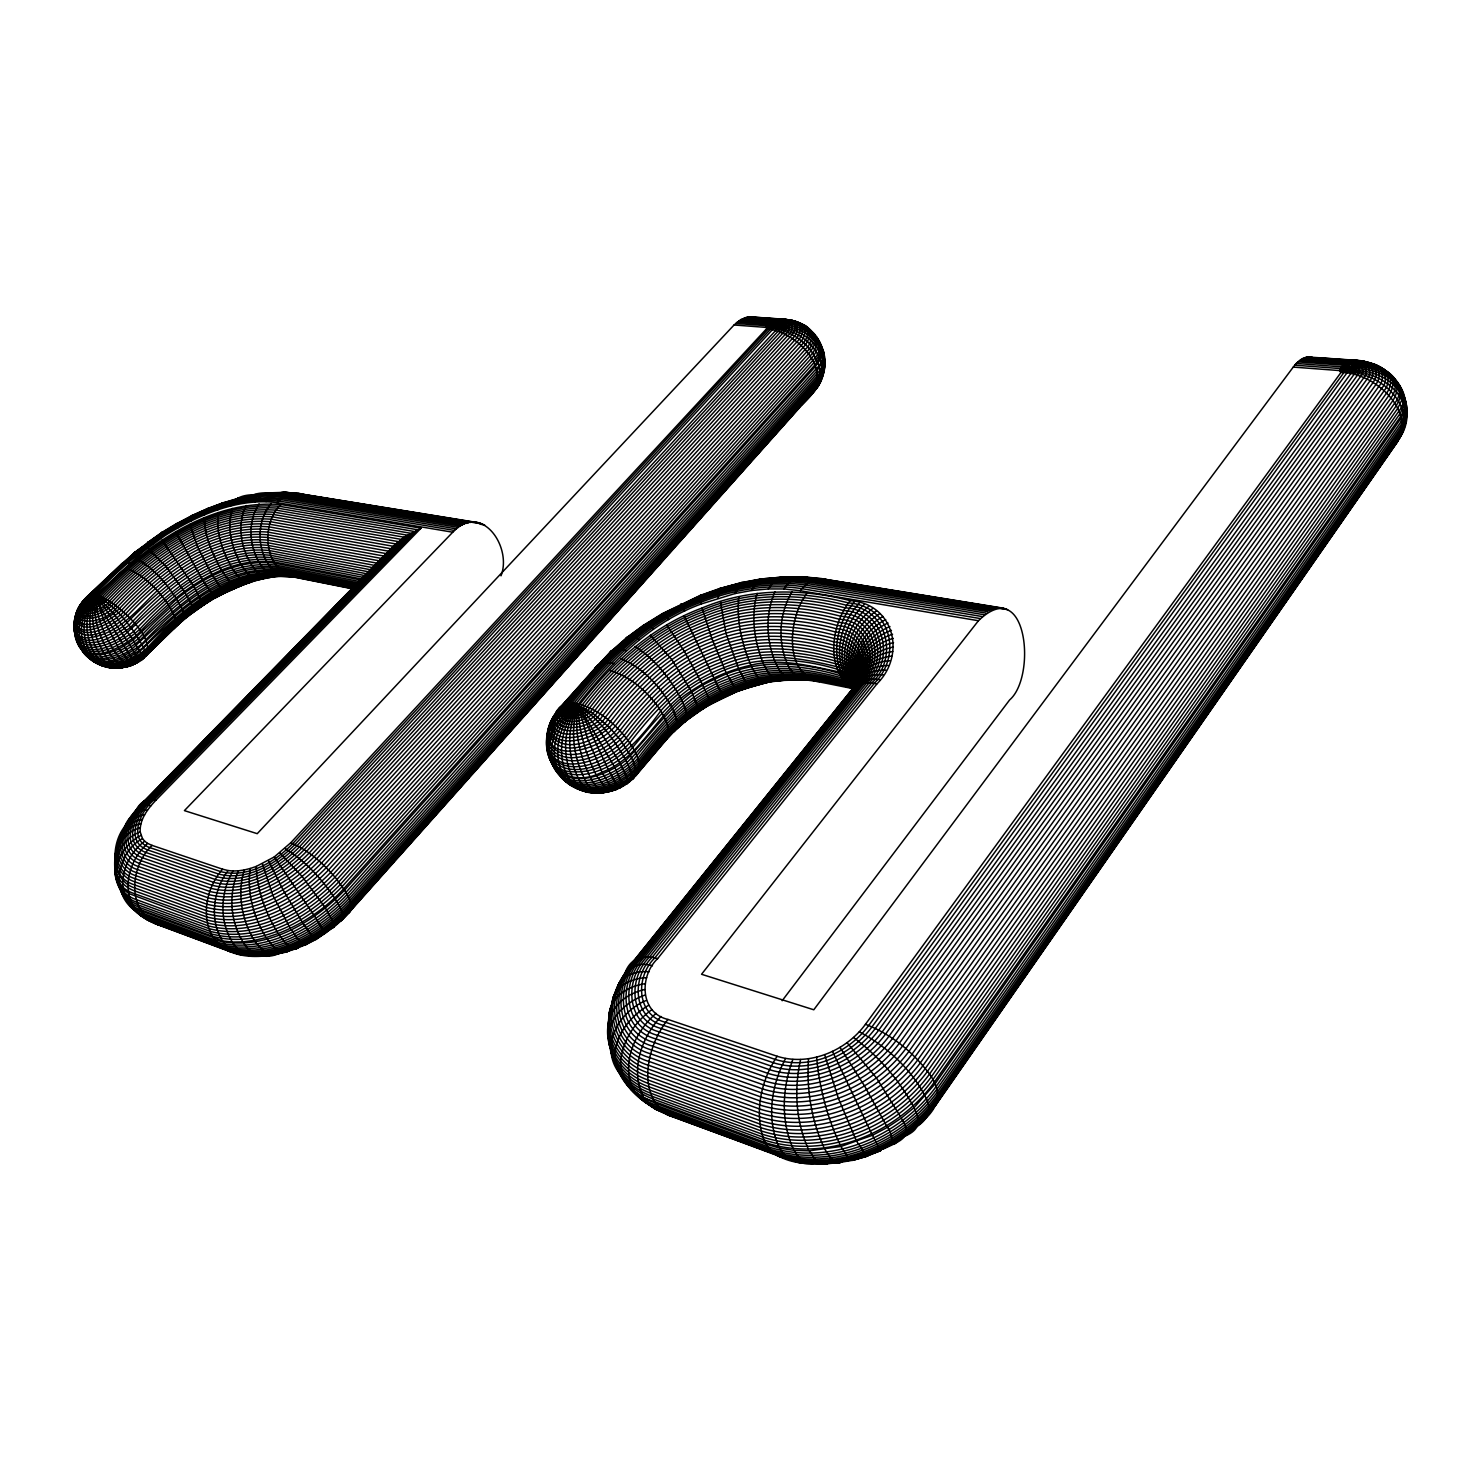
<?xml version="1.0" encoding="UTF-8"?>
<svg xmlns="http://www.w3.org/2000/svg" width="1481" height="1481" viewBox="0 0 1481 1481"><rect width="100%" height="100%" fill="white"/><g stroke="black" fill="none" stroke-linecap="round" stroke-linejoin="round"><path stroke-width="1.5" d="M821.992 348.701C813.754 328.171 784.893 319.359 766.473 328.875L290.72 842.8L274.281 856.944L256.287 866.422C256.916 890.229 265.784 913.407 278.15 933.53C302.994 923.792 325.635 908.482 343.666 888.804L814.643 365.252C838.579 337.705 789.058 306.771 765.992 327.394L734.058 324.987L257.231 833.673L184.403 810.625L452.76 532.216C481.621 501.541 512.37 547.1 501.004 575.831M361.308 578.923L273.818 561.891C218.281 556.227 171.87 597.972 136.53 635.405C121.997 646.419 100.967 659.767 82.621 650.677C66.127 632.998 77.049 603.767 97.653 594.936C145.045 545.545 209.302 499.301 281.057 504.54L421.03 528.18L155.894 800.221C147.804 808.774 139.529 819.437 140.195 831.878C116.555 841.004 107.373 871.494 121.96 892.173L121.257 888.6M140.177 827.972C113.445 834.21 104.614 875.863 134.697 884.916L206.414 910.63C249.974 921.793 294.386 895.783 323.895 865.367L798.925 343.833C804.572 338.76 808.515 327.542 799.981 323.21M115.462 873.531L116.296 861.923M116.073 851.705C114.13 864.774 122.22 877.974 134.919 881.843L206.562 907.427C249.178 918.331 292.609 892.876 321.47 863.127L796.797 342C802.147 337.187 805.96 326.523 797.833 322.395M548.673 732.317L548.692 730.059C537.936 764.603 568.926 789.447 602.064 772.119C641.551 757.457 656.305 712.398 691.183 690.998C709.269 678.779 729.596 669.893 750.904 665.173C780.172 657.768 809.903 666.006 838.598 671.819L850.057 676.151L857.055 683.481L850.742 677.669L839.264 673.355C798.481 661.063 753.255 659.101 714.657 679.353C676.095 695.292 654.065 732.003 625.852 760.271C607.006 775.507 568.278 790.539 552.394 764.511C558.3 776.1 568.352 786.892 581.626 789.336M702.272 596.177C698.18 592.844 700.772 602.304 701.142 604.007C650.103 622.501 611.486 662.377 578.479 703.956C549.451 704.086 539.417 739.704 551.617 763.067L550.691 759.235M162.244 533.697L162.077 532.308L165.391 535.344C198.528 515.036 237.238 497.746 276.966 502.614L452.76 532.216M179.645 621.557C189.809 618.928 179.442 604.581 176.628 599.139C203.915 577.331 238.608 558.8 274.577 563.15L359.809 579.793M547.822 751.978L548.451 739.667L553.875 726.301L563.891 714.508L577.405 705.4L561.965 710.102L556.134 714.36L550.858 721.562L547.081 735.502L546.933 746.887L549.488 758.272L553.32 766.566M137.455 661.155C133.882 664.432 127.125 649.27 123.83 646.012C109.909 655.028 81.177 662.84 76.882 639.811L82.621 650.677M123.034 644.772C115.111 629.481 98.783 609.691 96.691 594.714L141.75 552.617L165.391 535.344M820.659 344.795C832.081 366.973 818.345 390.725 801.221 405.294M147.341 543.897L147.359 543.194C170.907 526.403 196.695 512.741 224.112 503.41M819.086 341.204L815.994 336.946C824.343 345.776 826.12 360.364 816.068 368.899L345.906 892.414C313.583 926.18 264.321 954.819 216.356 942.027L144.36 915.295C109.39 903.077 113.278 854.37 142.472 838.579L140.195 831.878M823.399 352.367L823.158 360.901L816.772 371.102L347.109 894.58C314.935 928.235 265.839 956.745 218.059 943.971L146.064 917.202L139.084 913.814L130.106 905.372L142.787 913.24L214.801 939.917C262.84 952.672 312.158 923.996 344.555 890.211L815.216 366.659L820.178 359.735L822.566 350.108M824.565 366.548C823.751 376.766 819.567 388.096 810.588 393.816M817.734 386.597L821.066 380.58L821.733 375.822M824.824 364.159L824.047 354.681M823.899 354.274L822.621 351.812C826.417 362.03 825.75 375.137 817.697 383.431L351.145 905.669C326.857 931.975 293.645 951.413 257.638 955.004C247.568 957.781 238.46 951.45 233.239 943.416M421.03 528.18L404.072 537.196L388.837 551.228L268.727 529.513C208.821 524.367 156.468 565.575 117.702 606.71C96.802 632.739 51.409 620.021 95.599 595.954C84.343 597.954 74.531 608.506 76.068 620.354M82.547 603.211L86.953 597.25L95.765 595.658C74.235 598.009 69.551 628.407 78.549 644.679C95.654 657.694 119.295 642.18 133.79 631.35C169.315 593.807 215.911 552.043 271.652 557.615L366.085 575.831M74.605 619.632L74.291 631.054L76.864 640.236C93.581 652.899 116.592 637.737 130.754 627.204C166.631 589.345 213.727 547.452 269.949 552.95L369.565 571.999M75.087 617.484C74.494 644.161 114.852 621.65 123.626 611.949C160.614 572.555 210.469 532.345 267.931 537.51L381.802 558.504M75.753 615.374C80.881 635.293 110.464 617.707 119.683 608.376C157.819 567.852 209.302 527.014 268.32 532.16L387.004 553.764L388.837 551.228M75.975 637.7L75.346 632.702C76.364 658.027 111.297 644.957 123.682 635.664C164.317 598.676 209.876 548.766 270.727 555.338L367.695 573.962M204.267 517.98C204.6 536.585 212.579 554.264 221.576 570.222M651.955 1009.598C637.719 1019.835 626.444 1034.775 622.335 1051.973C614.93 1074.706 632.35 1095.718 654.139 1101.457L765.603 1142.684C826.75 1162.659 896.912 1133.243 933.993 1082.611L1400.674 416.476C1420.594 382.191 1366.556 355.792 1341.008 372.434L865.459 1024.297C845.929 1050.862 809.404 1066.505 777.155 1056.268L667.987 1019.446C639.773 1012.782 639.274 976.072 657.601 958.651L877.03 683.778C906.335 654.806 894.246 603.582 850.15 600.657C801.332 588.068 748.96 588.161 702.068 608.006C652.306 626.482 612.042 662.859 579.941 704.29L578.738 705.53L592.474 713.027L609.394 727.412L620.206 739.704L629.869 754.57M646.716 977.738C630.776 977.812 610.172 988.049 612.319 1006.654M661.655 615.67C661.674 610.376 667.468 618.262 668.579 619.632M1396.009 442.449C1428.739 407.256 1382.828 339.242 1339.676 370.583L1293.265 367.084L813.791 1009.783L701.55 974.276L978.441 620.724C1027.185 573.499 1036.867 676.521 1009.635 699.921L782.153 1000.73M119.183 845.151C117.647 831.674 130.069 821.326 142.398 819.4M610.153 1043.624L610.394 1048.048C602.101 1024.186 623.816 1002.082 645.031 995.121M645.198 983.699C627.981 985.92 607.636 998.342 609.302 1018.021M893.524 642.624C875.752 646.808 857.721 660.952 857.314 680.557C861.053 665.932 847.984 653.214 834.155 651.733C796.112 641.477 754.773 637.422 717.693 653.528C677.391 667.912 647.641 700.106 622.113 733.076C606.081 752.478 560.04 772.675 546.878 741.685M644.624 989.53C617.651 995.621 601.73 1018.095 609.561 1045.401M806.238 328.319C800.851 322.414 792.631 319.341 784.689 320.211C780.968 318.6 763.252 329.226 769.694 326.32C784.004 316.416 822.788 322.71 800.999 345.739L326.246 867.644C296.181 898.689 250.844 925.218 206.414 913.796L134.66 887.952C102.744 877.474 112.297 818.178 144.583 814.883M225.945 591.808L214.967 598.083L203.101 580.793M767.084 327.542C784.375 306.178 833.71 332.559 809.811 356.255L336.965 879.492C304.919 912.722 256.398 941.027 208.988 928.624L137.03 902.262C118.906 896.542 111.538 874.771 116.24 857.61M608.987 770.935C611.82 774.73 616.374 787.633 619.595 787.114M114.889 858.813L115.462 854.056M697.699 711.139L681.834 723.006L697.477 711.935L696.866 704.715L691.905 692.479M808.552 1058.711C806.405 1089.016 811.31 1120.302 824.177 1147.905M77.641 613.486L80.418 605.766M882.75 1149.275C901.337 1140.481 913.629 1137.186 901.244 1118.155L913.944 1107.732L934.77 1084.259L1401.1 418.16L1405.265 409.645L1405.747 401.481M204.489 514.87L205.915 509.76L209.987 508.705M129.717 664.599L131.198 664.303L130.032 665.228C176.757 653.047 117.684 602.249 97.653 594.936M189.994 612.375C199.028 612.375 186.643 596.695 184.94 592.567M609.728 1010.56C606.969 1028.203 607.395 1047.289 615.244 1063.636L614.245 1059.433M608.062 1029.184L610.357 1008.135M608.395 1031.813L609.394 1022.797M611.227 1005.784C604.785 1032.72 621.909 1061.099 648.234 1069.06L759.457 1108.954C814.976 1126.541 878.196 1099.791 912.018 1054.157L1384.069 390.78C1390.344 383.598 1389.234 371.49 1380.311 367.029M608.987 1034.423L609.487 1029.887M547.378 734.095C548.988 718.822 559.818 701.254 577.516 705.16M123.182 832.803C124.737 820.881 134.493 808.885 147.434 810.311M856.37 685.425L856.684 683L855.851 685.555M374.563 565.39L268.339 545.434C230.462 541.157 194.067 560.67 165.261 583.514C142.38 602.471 123.663 631.98 92.118 637.256C62.276 643.328 74.143 598.12 95.617 595.899C83.714 596.695 76.105 608.154 74.902 619.169L76.031 616.392M738.871 596.695C736.316 620.002 741.759 643.772 750.904 665.173M642.717 627.481C643.698 621.409 651.029 626.907 653.417 629.11M546.693 740.481L547.322 736.483M548.84 727.171C542.416 768.343 604.859 748.072 617.651 728.319C643.68 694.682 674.262 662.211 715.267 647.53C753.089 631.128 795.26 634.812 834.118 645.253C850.909 646.605 864.867 664.229 857.221 680.612C861.442 665.672 877.233 657.675 891.71 656.102M624.741 784.134C631.776 781.487 621.946 769.157 620.595 764.215M1399.378 438.543C1405.987 426.213 1409.449 411.422 1404.617 397.723M1406.857 410.885L1402.026 423.455L936.807 1089.331C900.041 1139.741 830.23 1168.935 769.491 1148.96L658.156 1107.584C644.809 1103.493 635.534 1093.756 626.63 1083.759C637.867 1099.457 654.732 1110.454 672.911 1116.6L655.305 1109.213L637.737 1096.088M1402.711 429.379L1400.767 436.414M256.287 866.422L250.178 868.495C246.735 892.358 253.603 917.22 266.08 937.566L278.15 933.53M550.858 723.894L551.784 719.951L556.134 713.786M227.852 590.197C222.465 595.381 216.152 579.423 212.653 575.776M707.881 704.216C713.842 703.938 703.845 689.554 702.975 685.499M140.917 823.788C113.611 827.823 106.91 870.513 135.308 878.751L206.877 904.206C248.493 914.814 290.85 889.988 319.026 860.961L794.594 340.26C800.795 335.317 803.035 323.173 793.39 320.766M114.907 861.202L116.37 853.352M119.146 840.282C114.333 854.296 120.942 871.457 135.863 875.66L207.377 900.985C247.882 911.296 289.11 887.1 316.545 858.85L792.316 338.612C798.129 334.021 800.314 322.636 791.28 320.359M701.142 604.007L735.057 593.548L739.075 583.755L747.775 581.903M851.982 693.312L852.39 691.201M652.473 965.816C628.481 958.263 618.558 980.811 612.634 999.656M854.778 688.128L857.98 678.279M818.03 363.178C821.289 371.194 822.418 381.765 816.05 388.577L350.978 909.686L332.262 927.458L333.429 927.495L334.188 925.625L332.799 921.163L325.487 908.149M218.577 512.611C215.393 531.327 222.224 550.469 231.24 566.668M857.666 678.002C860.85 661.007 877.363 650.196 893.358 647.012M74.143 623.982L74.79 621.261M76.586 613.319L77.086 611.227M74.18 626.185L74.846 623.353M340.352 921.071C347.295 915.647 338.223 905.243 335.521 899.43M193.807 586.42L203.378 605.026L215.282 597.806M820.53 380.191L818.919 384.912M824.806 364.678L822.658 370.935L817.938 377.544L349.831 900.559C318.471 933.493 270.449 961.336 223.816 948.747L151.877 921.923C139.233 916.498 128.181 906.279 122.886 893.506M822.696 373.564L823.492 371.25L821.066 380.58M617.151 988.771C620.002 974.665 636.811 970.833 649.159 971.74M818.715 384.357L819.252 382.191M800.592 1059.507C793.964 1089.09 795.667 1121.487 808.441 1149.219M633.09 777.377C646.808 768.75 634.553 750.052 628.018 740.407C615.8 724.339 599.49 710.288 579.941 704.29M684.648 722.08C689.813 715.619 684.185 706.622 681.649 700.143M134.715 813.458C137.437 804.831 146.323 796.112 155.894 800.221M913.462 1127.93L914.684 1127.763C939.732 1109.158 945.804 1092.552 925.199 1068.634C909.556 1049.122 888.915 1033.22 865.459 1024.297M553.653 718.081L556.541 711.695M140.565 659.785C145.453 655.472 135.067 645.198 133.105 639.996L176.628 599.139M207.673 508.52L191.79 515.61L191.234 520.812M609.339 1013.004L614.004 995.306M609.691 1013.633L610.69 1009.894M615.059 993.251C603.23 1021.612 618.595 1056.731 648.604 1065.283L759.753 1104.993C814.069 1122.154 875.863 1095.977 908.982 1051.362L1381.495 388.577C1391.418 378.025 1380.958 362.105 1367.611 363.826C1364.667 359.809 1325.884 376.914 1344.97 369.787C1365.075 359.494 1410.764 372.046 1392.918 400.518L922.885 1065.728C886.841 1114.545 819.197 1143.054 759.975 1124.06L648.511 1083.481C628.222 1076.465 611.357 1058.934 608.543 1037.181M905.631 1135.834C920.775 1129.188 920.33 1119.84 913.944 1107.732M99.227 653.454C88.823 636.7 86.065 613.782 95.95 596.177C92.026 615.189 98.524 635.071 108.428 651.251M303.105 923.441L312.602 936.714L315.286 939.287L316.323 938.38L309.529 941.953M141.88 659.656C150.025 653.75 140.325 642.958 137.326 636.626M217.688 509.945L220.576 504.28L226.13 502.651M757.143 593.363C750.793 616.281 754.162 641.366 763.233 663.081M631.184 965.742L633.276 961.447L853.093 688.313C859.48 682.463 868.958 682.352 877.03 683.778M929.383 1111.416L936.029 1104.752L1397.249 442.153L1405.191 425.528L1405.636 417.957L1403.359 430.49M625.075 640.477C626.852 633.868 635.312 636.997 639.311 639.514M250.178 868.495L244.217 869.976C237.127 893.302 241.588 919.738 254.269 940.361L266.08 937.566M143.62 801.462L142.065 804.368L401.073 539.343L272.671 516.869C207.747 511.723 150.34 555.023 107.909 599.657C101.856 604.896 91.692 612.245 83.825 607.006C81.418 600.175 89.619 592.067 96.691 594.714M116.499 848.835L122.201 834.821M122.701 831.304C115 845.984 118.887 867.718 136.604 872.587L208.025 897.764C247.383 907.76 287.407 884.268 314.065 856.833L790.002 337.094C807.349 318.322 774.137 313.583 765.992 327.394M116.333 851.094L119.109 843.022M116.869 846.632L121.627 833.081M557.152 712.528L559.244 708.325L611.005 651.233L617.225 648.937L626.463 650.677M347.572 913.629C357.865 903.706 342.555 888.452 336.965 879.492C324.302 864.367 309.159 850.39 290.72 842.8M901.244 1118.155L887.323 1127.393C893.265 1131.762 890.914 1152.422 897.875 1139.889M120.072 566.538L134.864 552.154L141.75 552.617M671.504 733.039C681.038 728.467 675.78 715.471 672.337 708.418M178.127 527.68L176.72 523.496L161.966 532.438M118.184 842.337C111.649 862.016 112.482 891.969 136.215 899.559L208.155 925.847C255.158 938.084 303.235 910.037 335.002 877.104L808.274 354.07C813.125 348.738 818.049 340.334 813.55 333.373M735.057 593.548L751.904 590.475L755.291 583.477L760.753 579.034L784.819 576.887M232.628 508.446C226.334 526.792 231.554 547.433 240.7 563.928M390.891 548.729L269.264 526.884C208.432 521.738 155.153 563.317 115.703 605.1C103.466 622.779 58.314 625.334 87.138 596.547L122.183 563.391L130.254 562.799M792.89 1059.415C782.246 1087.665 780.506 1120.913 793.261 1148.756M849.187 694.533L853.093 688.313M75.198 617.114L77.808 611.69M79.937 605.71C75.568 625.945 107.484 612.579 113.722 603.6C153.876 561.132 208.136 519.146 269.931 524.293L393.15 546.285M661.951 743.277C675.762 734.632 664.154 715.786 657.49 705.993C645.475 689.998 629.203 676.058 609.709 670.412M851.168 691.942C855.555 678.668 870.402 673.355 883.268 674.947M855.259 685.888L853.945 688.554C867.2 670.745 857.777 643.365 834.303 641.958C794.982 631.406 752.329 627.925 714.083 644.494C672.652 659.36 641.606 691.997 615.3 726.005C601.045 743.221 560.225 761.327 548.396 733.891C549.358 719.377 564.89 708.862 577.553 705.771C598.102 716.915 613.208 738.612 625.093 758.809M1394.047 445.781C1419.872 412.829 1374.701 372.194 1341.008 372.434M613.208 997.453L619.317 982.995M620.483 981.274C603.23 1010.061 615.189 1052.176 649.159 1061.488L760.197 1100.975C813.217 1117.692 873.512 1092.145 905.835 1048.604L1378.774 386.467C1385.716 378.932 1382.217 366.399 1372.369 363.548M612.282 1001.952L616.892 990.863M856.018 683.815L852.982 689.202C857.888 672.707 872.883 660.952 890.229 660.748M170.111 630.258C183.163 625.482 170.241 608.025 165.539 600.786C155.172 587.142 142.343 573.832 125.755 568.223M611.005 651.233L608.598 655.768L599.805 664.858M619.521 788.133L623.186 785.652L614.948 767.787M96.043 596.158C88.675 614.578 93.655 636.145 103.726 652.584M815.753 387.763L811.847 393.927L807.33 396.612M817.308 386.097L815.068 390.299M134.864 552.154L123.386 563.595M821.659 378.136L822.621 375.989M131.735 815.679C120.294 830.804 115.574 859.572 138.548 866.533L209.821 891.432C246.661 900.781 284.111 878.751 309.085 853.075L785.263 334.373C792.446 329.411 789.429 318.211 780.191 319.396L747.738 317.045L740.648 319.674L734.058 324.987M291.183 929.716C295.034 933.733 301.365 948.303 307.844 942.842L292.775 948.581L286.314 944.045L279.076 934.918M244.217 869.976L238.478 870.809C228.278 893.173 229.999 920.96 242.94 941.86L254.269 940.361M774.989 591.715C765.233 613.745 766.14 640.051 775.248 662.155M230.647 506.076C235.183 495.135 249.974 493.914 260.323 495.154M553.468 716.378C538.084 755.032 599.361 741.055 610.376 721.599C637.311 686.74 669.431 653.713 711.787 638.441C750.978 621.502 794.723 624.556 835.099 635.33C861.35 636.645 871.42 669.19 853.797 687.295M549.377 725.69L551.21 721.876M554.597 714.731C540.25 750.904 597.565 737.686 607.821 719.507C635.127 684.203 667.82 650.937 710.695 635.442C750.404 618.317 794.742 621.113 835.71 632.035C866.829 633.701 872.735 673.392 850.76 691.164M119.535 838.875L123.423 830.915M127.329 822.696C117.018 837.561 116.888 863.719 137.492 869.532L208.84 894.58C246.975 904.262 285.74 881.473 311.565 854.907L787.651 335.669C795.482 330.207 792.15 317.934 782.042 319.174M120.035 836.876L126.2 824.158M118.98 648.548L128.532 660.767L132.957 663.914L135.937 662.581L134.345 663.303C125.163 672.041 113.981 660.396 109.242 652.492M855.463 684.463C869.477 666.709 857.147 639.829 834.636 638.644C794.797 627.981 751.626 624.723 712.935 641.458C671.041 656.509 639.477 689.35 612.856 723.765C598.898 739.593 565.168 755.828 550.025 734.224C545.989 718.378 564.28 708.103 577.405 705.4M630.48 780.172C639.94 775.711 633.979 762.826 630.628 756.032M79.271 606.692L81.029 603.748M246.216 505.502C237.238 523.163 240.459 545.212 249.845 562.058M751.904 590.475L768.324 588.938L774.526 580.441L783.319 576.775M785.578 1058.489C771.471 1084.888 766.121 1118.636 778.895 1146.572M77.253 610.764L78.623 608.284M82.14 602.415C73.865 622.039 106.262 611.616 111.76 602.175C152.636 559.022 207.914 516.61 270.727 521.756L395.612 543.897L142.954 802.295M811.847 393.927C831.267 366.362 794.538 330.781 766.473 328.875M856.87 681.63C862.664 670.208 876.271 665.71 888.322 665.469M614.097 789.225L614.652 788.225M618.373 984.809L626.074 971.425M617.651 986.735L623.631 976.201M627.296 970.092C604.859 998.379 611.838 1047.363 649.881 1057.675L760.827 1096.94C812.44 1113.194 871.106 1088.294 902.595 1045.938L1375.942 384.486C1390.492 362.142 1352.431 354.274 1341.397 370.805M816.309 388.892L818.327 385.745M741.666 582.496L720.044 588.457L718.044 598.083M1395.731 444.022L1397.786 440.56M1402.914 431.86L938.01 1100.05C908.186 1141.388 856.314 1166.213 805.368 1162.455L798.555 1157.05L794.112 1150.367L779.746 1148.164L766.455 1144.295L655.028 1103.012L644.031 1097.939L634.516 1091.478M926.347 1116.896L936.899 1103.345M238.478 870.809L233.072 870.995C220.299 892.08 219.095 920.867 232.313 942.046L242.94 941.86M820.826 381.283L351.201 908.482L333.206 925.681M124.441 827.361C130.661 817.864 136.826 801.906 150.895 805.757M123.83 829.101L127.773 822.825M132.901 814.569L128.662 821.326L131.143 818.141M124.423 829.304L128.458 822.881M792.131 591.752C779.413 612.579 777.544 639.866 786.744 662.396M243.162 503.373C250.474 490.285 268.172 492.636 280.983 493.617M557.708 710.38C537.918 745.184 595.14 736.52 605.248 717.507C632.924 681.723 666.228 648.215 709.64 632.498C749.904 615.152 794.871 617.707 836.45 628.759C866.552 630.221 875.382 668.153 854.518 687.091L624.241 974.479M627.074 782.375C636.737 779.672 628.24 766.01 625.852 760.271M777.155 1056.268C762.123 1078.686 755.106 1107.714 762.104 1134.15C770.435 1167.787 815.55 1165.528 841.856 1161.956L821.27 1163.622L815.068 1159.271L809.292 1150.83L794.112 1150.367M259.082 503.873C247.882 520.646 248.827 543.823 258.509 561.077M739.167 669.856C742.407 674.392 746.535 689.405 753.755 685.111L738.241 690.405M934.77 1104.123L937.417 1100.327M945.341 1088.942L949.321 1083.259M958.577 1069.967L961.206 1066.172M969.148 1054.787L974.424 1047.197M982.366 1035.793L986.327 1030.11M995.584 1016.818L998.231 1013.023M1006.154 1001.637L1011.449 994.047M1019.372 982.662L1023.352 976.96M1029.961 967.463L1035.238 959.873M1043.179 948.488L1045.827 944.693M1053.75 933.308L1059.045 925.718M1080.186 895.339L1082.833 891.543M1094.737 874.475L1097.384 870.68M1103.993 861.183L1109.269 853.593M1131.743 821.326L1134.39 817.531M1142.332 806.145L1146.294 800.443M1155.55 787.152L1158.198 783.356M1166.121 771.971L1171.415 764.381M1179.339 752.996L1183.3 747.294M1189.909 737.816L1195.204 730.207M1203.146 718.822L1208.422 711.232M1216.364 699.847L1220.325 694.145M1226.934 684.666L1232.229 677.076M1240.152 665.691L1244.114 659.989M1250.723 650.492L1256.018 642.902M1263.941 631.517L1269.236 623.927M1274.53 616.337L1279.806 608.747M1287.748 597.361L1294.357 587.864M1300.966 578.368L1306.261 570.777M1311.537 563.187L1318.146 553.69M1324.755 544.212L1331.363 534.715M1335.344 529.032L1343.267 517.628M1352.523 504.355L1355.171 500.559M1363.094 489.156L1368.388 481.566M1376.312 470.18L1380.292 464.497M1386.901 455L1392.177 447.41M1399.675 438.024L925.218 1117.748M934.937 1105.992L1398.564 440.135M80.085 605.174L83.417 600.62M84.51 599.583C73.254 617.799 104.707 610.727 109.816 600.879C151.469 556.967 207.784 514.129 271.634 519.276L398.259 541.583L142.435 803.276M856.536 682.574C862.794 672.929 875.16 669.912 886.008 670.19M768.324 588.938L784.078 588.957C789.114 580.663 799.888 573.295 809.57 578.46M852.852 688.424C858.647 679.612 870.513 678.335 880.121 679.668M625.056 972.887C630.628 957.522 643.809 954.042 657.601 958.651M624.889 974.442L628.666 969.222M635.645 959.318C608.154 986.327 608.339 1042.18 650.788 1053.843L761.604 1092.922C811.755 1108.658 868.699 1084.481 899.282 1043.327L1372.998 382.616C1386.864 362.16 1350.246 353.163 1341.305 370.787M602.841 773.582L610.672 786.189L614.004 789.41L616.226 789.447L610.283 791.206L607.321 789.928L596.602 775.692M233.072 870.995L228.111 870.55C213.208 890.155 209.099 919.534 222.557 940.935L232.313 942.046M809.292 1150.83L840.986 1146.461L847.336 1156.568L852.593 1160.363L867.237 1156.217L868.236 1154.865L857.721 1158.012M806.941 593.363C788.781 616.596 782.338 673.781 819.456 681.538C786.652 674.836 752.478 681.649 722.561 695.848C684.981 712.38 659.249 745.517 634.405 776.729L631.628 779.709M849.872 692.793L851.908 690.109M129.902 818.271L138.029 807.848M667.987 1019.446C647.16 1044.808 635.46 1094.737 668.19 1115.212L785.837 1158.123L775.007 1154.088M855.611 1158.642L853.445 1160.326M937.566 1101.771C913.907 1134.89 875.919 1156.587 835.858 1162.437L830.489 1158.012L825.028 1149.515M255.028 501.855L262.044 495.265L270.208 492.692M1293.265 367.084C1297.578 361.16 1304.761 355.144 1312.592 357.421M555.56 713.12C559.54 704.216 569.815 701.79 578.479 703.956M554.746 714.675L613.078 649.844M561.466 706.178C536.363 738.649 592.03 735.816 602.637 715.619C630.702 679.316 664.636 645.568 708.621 629.61C749.479 612.042 795.093 614.337 837.32 625.537C868.551 627 877.77 666.376 856.129 686.036L637.126 958.485C610.431 984.643 610.635 1038.847 651.862 1050.048L762.548 1088.905C811.125 1104.123 866.274 1080.686 895.912 1040.847L1369.981 380.895C1383.143 361.716 1346.821 352.626 1339.676 370.583M813.106 392.761L817.382 387.374M562.817 705.326C539.917 734.761 590.438 732.206 600.027 713.823C628.499 677.002 663.081 642.995 707.659 626.778C749.108 608.969 795.427 611.024 838.302 622.353C870.717 623.853 880.362 664.691 857.906 685.129L638.774 957.818C612.912 983.106 613.153 1035.552 653.084 1046.289L763.641 1084.907C810.588 1099.605 863.867 1076.965 892.506 1038.44L1366.87 379.303C1375.479 369.806 1363.205 359.42 1353.227 360.661L1306.149 357.273M850.15 600.657C831.211 624.39 824.602 669.393 852.963 688.313C814.587 677.465 772.73 673.133 735.15 689.331C694.478 703.734 664.488 736.242 639.089 769.75C622.094 790.91 579.997 804.368 563.632 775.729M632.368 962.743L851.834 689.665M641.292 953.172L662.933 926.217M665.821 922.626L668.709 919.035M678.816 906.465L681.704 902.873M699.032 881.325L717.804 857.98M720.692 854.389L723.58 850.797M726.468 847.206L729.355 843.615M733.687 838.227L736.575 834.636M756.791 809.478L778.432 782.542M781.32 778.95L784.208 775.359M788.54 769.972L791.428 766.38M794.316 762.789L797.204 759.198M813.088 739.445L839.079 707.103M841.967 703.512L844.855 699.921M290.591 949.414L291.553 948.229M271.079 503.577C258.027 519.313 256.583 543.36 266.543 561.021M81.622 602.989L85.879 597.972M635.96 773.971L641.736 767.139M644.624 763.733L659.064 746.683M667.153 738.371L638.163 772.638L622.242 785.726L623.131 786.226M635.571 775.914L666.413 739.63M784.078 588.957L800.24 590.715C806.312 582.755 816.864 576.035 827.101 579.719L803.424 577.738M228.111 870.55L222.613 869.199C206.933 886.971 200.768 914.851 212.431 936.288C227.722 961.632 265.432 958.966 289.554 950.413L282.964 951.95M854.667 601.564C834.766 624.297 827.176 667.875 854.019 688.091L851.112 687.425C813.125 676.706 771.657 672.244 734.446 688.332C694.108 702.586 664.488 734.946 639.292 768.121C621.094 790.835 577.257 803.48 559.762 773.656M558.374 709.603L597.954 664.913L605.692 662.562L614.041 663.525M349.516 910.519L357.199 901.91M360.272 898.467L366.418 891.581M391.003 864.052L404.831 848.557M410.978 841.671L414.051 838.227M430.952 819.289L441.708 807.238M447.854 800.351L452.464 795.204M472.439 772.823L480.122 764.215M483.195 760.771L489.341 753.885M513.926 726.338L527.754 710.843M532.364 705.697L536.974 700.532M553.875 681.593L566.168 667.82M569.241 664.377L575.387 657.49M595.362 635.108L603.045 626.5M606.118 623.057L612.264 616.189M618.41 609.302L623.02 604.137M636.849 588.642L650.677 573.147M655.287 567.982L659.897 562.817M676.798 543.879L689.091 530.124M692.164 526.681L698.31 519.794M704.456 512.907L707.529 509.464M718.285 497.412L725.968 488.804M729.041 485.361L735.187 478.474M741.333 471.587L745.943 466.422M759.772 450.927L773.6 435.451M778.21 430.286L782.82 425.121M799.721 406.183L808.941 395.853M349.109 911.907L355.273 905.002M359.883 899.837L393.705 861.923M398.333 856.759L430.619 820.567M435.229 815.402L469.07 777.488M472.143 774.045L505.965 736.131M509.038 732.688L515.203 725.801M519.812 720.636L553.635 682.722M558.263 677.558L590.549 641.366M595.158 636.201L628.999 598.287M632.072 594.844L638.218 587.957M641.292 584.495L665.895 556.93M668.986 553.487L675.132 546.6M681.279 539.695L713.583 503.521M718.192 498.338L750.478 462.165M753.551 458.703L798.148 408.737M348.553 913.129L815.216 390.095M559.244 708.325L560.281 707.178M135.567 810.866L144.453 800.758M145.416 800.184C128.199 814.569 110.112 852.482 139.769 863.571L210.931 888.322C246.457 897.338 282.556 876.086 306.604 851.334L782.857 333.206C789.354 328.763 786.689 318.674 778.34 319.785L745.943 317.434M146.526 799.759C129.958 813.569 112.519 850.094 141.139 860.683L212.209 885.286C246.364 893.969 281.038 873.531 304.16 849.724L780.45 332.17C786.244 328.264 783.893 319.322 776.488 320.34L744.165 318.008M660.97 1016.466C641.847 1037.033 629.906 1069.782 643.143 1096.403M281.057 504.54C258.453 524.977 264.951 578.608 300.865 577.016M663.284 742.592L675.984 728.893M664.469 741.74L675.392 730.022M638.718 771.268C622.909 789.484 592.548 801.036 571.573 784.967L574.35 787.226M632.628 779.08L637.459 773.878M266.062 501.578C272.337 493.932 283.482 489.748 292.849 494.006M222.613 869.199L152.117 845.41C130.347 865.478 126.2 909.871 156.283 924.163L230.388 951.783M859.572 602.878C838.561 624.241 829.582 666.394 854.852 687.795M341.148 920.756L350.608 910.759M341.796 920.312L350.09 911.704M611.968 650.455L595.066 668.116L597.954 664.913M597.324 666.45L612.19 651.64M339.408 921.201L345.036 915.406M141.843 805.571L146.675 800.629M84.139 599.731L88.841 595.325M83.473 600.786L123.96 562.558M89.878 594.899C74.272 610.394 100.319 608.006 106.058 598.565C149.285 553.154 207.784 509.39 273.818 514.555L404.072 537.196L147.785 799.481C131.846 812.68 115.111 847.798 142.639 857.869L213.634 882.343C246.364 890.655 279.613 871.05 301.772 848.243L778.062 331.263C783.116 327.912 781.116 320.155 774.656 321.099L742.388 318.748M914.684 1127.763L915.739 1127.374C928.994 1118.951 932.345 1109.139 925.181 1096.366M927.291 1115.859L915.739 1127.374M145.675 656.268L174.962 627.389M144.823 656.675L183.57 619.539M132.753 663.877L128.847 666.283M864.238 604.489C842.374 624.408 831.952 664.95 855.481 687.406L847.632 685.037C810.255 674.577 769.472 669.893 732.836 685.759C693.071 699.81 664.08 731.91 639.181 764.529C623.297 782.061 597.121 794.668 573.536 786.8M86.49 597.361L123.016 562.91M85.546 599.305L88.841 596.177M98.709 586.828L118.443 568.093M98.449 587.938L106.688 580.126M276.966 502.614C284.185 494.969 295.959 490.914 305.975 495.228L301.606 494.821M152.117 845.41L147.656 843.43C130.013 858.943 121.035 887.785 134.864 908.519L222.557 940.935M183.959 617.836L142.787 657.064M171.204 630.091L174.332 627.241M183.829 618.762L147.896 653.436L137.529 661.748M148.137 652.436C135.956 666.302 110.316 675.558 100.042 654.695M173.055 629.388L183.181 620.206M141.065 658.638L147.526 654.324M142.75 658.564L147.026 655.102M656.064 1013.374C635.312 1031.424 620.298 1063.469 633.627 1089.942M238.793 586.698L252.344 581.33L236.553 586.754L229.499 581.422L222.335 571.462M590.401 777.229C593.937 784.115 602.619 797.296 611.338 789.891M283.408 952.376L298.514 947.433L282.019 952.153L274.596 947.951L267.006 938.954M634.22 777.358L626.074 784.264M628.981 782.061L633.498 778.284M674.762 730.133L686.314 719.673M672.67 732.503L685.888 720.636M673.725 731.836L685.333 721.432M120.887 564.724L135.53 551.821M120.424 565.575L136.308 551.617L162.558 532.457M342.666 918.923L324.857 933.548L323.506 932.012M333.429 927.495L342.315 919.701M868.625 606.358C846.706 624.519 835.043 661.174 854.241 685.166L844.466 681.852C807.515 671.596 767.214 666.783 731.003 682.5C691.646 696.403 663.081 728.3 638.404 760.531C621.094 779.45 590.845 794.149 566.02 781.783M620.243 644.661L623.464 641.865M630.258 636.478L602.175 663.044L565.964 704.049C547.692 727.078 587.346 725.153 594.788 710.621C624.112 672.67 660.063 638.126 705.882 621.372C748.627 603.1 796.352 604.6 840.653 616.244C875.567 617.781 886.101 661.729 861.905 683.778L642.606 957.004C618.503 980.422 618.817 1029.202 656.027 1038.94L766.251 1077.113C809.774 1090.719 859.091 1069.708 885.601 1034.034L1360.484 376.6C1367.518 369.102 1357.725 360.809 1349.783 361.882L1302.854 358.495M610.172 652.158L627.241 637.219M609.506 653.232L628.129 636.793M629.129 636.552L600.638 663.507L564.317 704.604C543.694 730.892 588.864 728.652 597.398 712.157C626.296 674.781 661.563 640.514 706.733 624.038C748.831 605.988 795.834 607.765 839.412 619.262C873.068 620.78 883.139 663.155 859.832 684.37L640.607 957.337C615.596 981.699 615.874 1032.35 654.472 1042.587L764.881 1080.982C810.144 1095.144 861.461 1073.299 889.063 1036.163L1363.705 377.877C1371.536 369.361 1360.484 359.994 1351.505 361.16L1304.502 357.773M607.099 792.205L613.467 790.021L610.357 790.78M903.391 1136.205L910.093 1130.688M904.28 1136.316L917.831 1125.005M905.039 1136.186L917.313 1126.004M147.656 843.43L144.731 841.264C124.626 855.444 112.315 891.395 134.864 908.519M141.102 659.878L144.453 657.453M872.698 608.506C850.501 625.149 837.45 659.971 854.685 684.407L843.004 679.983C806.201 669.801 766.066 664.95 730.003 680.631C690.775 694.478 662.359 726.319 637.756 758.383C619.039 780.524 572.518 799.796 554.098 768.01M182.811 619.021C213.023 593.048 251.826 574.813 292.275 575.554M183.663 619.077L214.338 597.509L250.992 581.348M181.385 621.409L193.345 611.764M182.089 621.15L193.159 612.264M153.191 543.694L149.674 541.842L137.196 551.543L91.026 594.603C78.419 605.84 99.727 606.507 104.244 597.602C148.285 551.395 207.932 507.15 275.059 512.333L407.219 535.159L149.155 799.333C133.901 811.94 117.851 845.614 144.286 855.148L215.189 879.473C246.475 887.452 278.243 868.681 299.421 846.873L775.674 330.485L778.228 326.227L777.803 323.987L774.73 322.266L740.648 319.674M136.826 552.08L142.083 547.989M134.29 552.635L162.077 532.308M133.845 553.228L149.674 541.842M385.412 556.338L268.061 534.826C209.839 529.68 159.208 570.185 121.664 610.135C111.075 619.724 84.695 637.163 75.013 619.669C77.752 609.135 85.935 600.657 95.599 596.01C79.77 607.562 71.347 630.776 81.381 648.659C101.467 658.064 124.126 642.81 139.084 629.888C173.129 593.159 219.095 554.431 272.671 559.799L364.696 577.646M628.092 782.301L622.631 786.078M626.556 784.06L630.369 781.079M682.889 722.858L709.973 704.049M683.833 722.543L697.162 712.565M334.04 924.736C315.786 939.195 294.441 950.136 271.486 954.616L263.137 950.635L255.195 941.749M334.188 925.625L304.42 944.378M334.188 926.328L317.971 937.343M334.077 926.884L316.027 939.472M626.5 637.793L643.994 624.889M625.889 638.533L644.624 624.667M625.408 639.422L645.346 624.63M628.61 637.867L663.303 614.06M876.474 610.913C853.926 626.056 838.487 661.433 856.759 685C841.264 660.267 856.999 627.592 879.899 613.56M192.456 611.523L197.547 607.988M191.438 612.893L215.208 597.435M192.03 612.93L203.767 604.507M192.511 612.856L203.823 604.84M138.27 659.823L139.936 659.545M138.714 660.396L142.102 659.323M123.83 646.012L133.105 639.996M162.262 532.308L147.471 542.638L148.489 541.75M95.636 596.102C81.918 604.711 72.717 621.65 76.272 637.922C92.674 650.307 115.24 635.442 129.125 625.112C165.28 587.013 212.727 545.027 269.283 550.506L371.879 570M906.316 1134.465L880.195 1150.034L872.439 1135.298L840.986 1146.461M893.302 1143.98L906.057 1135.261M752.2 686.481L768.565 681.889L736.872 691.183L710.306 703.679M693.756 713.139L694.663 713.361C715.638 698.329 739.685 687.776 764.899 682.278M694.663 713.361L723.172 697.107L714.657 679.353M695.459 713.435L709.88 704.53M627.166 783.134L619.002 787.855M622.927 786.244L626.926 783.69M315.286 939.287L325.005 933.16L314.62 916.202M315.712 939.472L325.005 933.16M643.495 625.297L662.322 613.634M643.124 625.852L662.766 613.763M644.735 625.426L650.344 621.927M654.084 619.576L659.711 616.077M648.715 1005.247C634.035 1013.93 621.576 1027.499 616.762 1044.124C609.135 1067.838 628.148 1090.164 646.142 1102.975M856.907 1141.684L866.718 1156.143L880.769 1150.644L851.649 1160.123M882.972 616.466C860.35 629.055 843.522 659.489 856.907 684.259L849.89 678.927L840.412 675.725C799.629 663.395 754.384 661.415 715.767 681.667C677.206 697.588 655.194 734.298 627.018 762.585C608.45 778.58 563.872 794.057 552.82 762.937M577.442 705.678C554.949 715.749 533.401 759.753 565.057 770.842C606.803 778.71 639.255 740.759 660.73 710.88C680.631 688.165 707.511 672.263 736.205 663.34C769.046 651.936 803.924 658.841 836.672 666.654C845.447 668.209 854.611 673.337 857.388 682.334C851.871 659.212 870.847 637.774 891.469 630.314M136.955 662.673L139.473 660.785L128.569 643.143M140.954 835.432C118.998 846.169 101.911 883.602 135.086 893.895L206.951 919.96C252.862 931.845 299.736 904.447 330.781 872.346L804.849 349.794C813.717 342.685 814.235 326.912 801.24 324.117M139.27 660.359C127.995 671.448 111.131 667.468 104.54 653.824M161.966 532.716L177.091 523.626M163.965 531.975L191.216 516.684M173.906 526.681L177.794 524.33M885.694 619.613C863.978 630.647 846.466 657.545 856.388 681.945M128.292 665.561C111.945 672.818 91.341 664.377 81.659 650.011M276.299 575.461L274.966 576.183L281.538 575.461M573.11 778.154C578.608 791.132 594.825 796.537 607.321 791.243M872.439 1135.298L887.323 1127.393M880.195 1150.034L893.709 1143.48M709.38 704.956L738.13 690.942L723.413 697.607M305.216 944.6L316.323 938.917M305.919 944.637L316.231 939.287M623.057 785.078C610.228 795.13 590.29 795.723 584.347 778.154M619.299 788.096L623.205 786.041M134.271 664.099L137.418 662.507M661.729 613.912L700.865 595.121M661.6 614.319L701.272 595.288M661.581 614.911L701.735 595.621M176.665 523.663L192.178 515.481L193.789 515.962M176.702 523.959L192.641 515.481M187.791 519.109L191.79 517.017M214.689 597.861L227.537 591.4M214.967 598.083L227.259 591.771M763.937 664.58C767.306 671.708 774.156 683.944 783.708 679.372L770.731 681.519M888.008 622.964C866.811 632.702 848.854 657.212 856.518 681.149L849.076 673.614L837.58 669.301C796.722 657.046 751.422 655.157 712.768 675.447C676.817 691.035 653.325 723.45 628.573 752.181C609.691 769.639 573.258 786.152 552.154 764.177M646.401 1000.397C618.873 1011.375 598.842 1046.882 619.576 1073.392M126.644 665.71L124.922 666.543L130.92 665.395M123.441 667.376L128.81 665.987M889.951 626.537C869.384 635.034 851.186 657.12 856.666 680.39M247.734 955.152L263.248 956.06L279.335 953.338L274.948 953.894M191.456 515.906L208.377 508.427M191.216 516.369L207.155 509.39M203.915 511.426L207.969 509.612M1341.638 370.935C1359.225 358.939 1407.357 365.363 1388.826 395.501L917.739 1059.896C882.657 1107.307 816.975 1135.038 759.383 1116.693L648.012 1076.446C624.723 1068.875 607.062 1046.178 608.524 1021.261M229.703 589.382L235.275 586.902M225.945 591.974L238.608 586.032M226.463 592.048L239.941 585.865M226.889 591.993L239.404 586.365M604.396 791.391L595.806 793.02M114.093 650.733L120.59 659.175L126.607 664.21L130.68 665.413L135.641 663.192M130.68 665.413L135.271 663.655M730.54 693.015L736.353 690.516M724.987 696.126L736.353 691.22M614.671 789.725L619.65 787.651M615.263 789.836L619.632 787.985M293.904 948.895L307.493 943.582M294.978 949.006L307.067 944.119M577.423 705.622C563.169 710.843 549.636 723.246 547.174 739.075C559.948 769.009 604.433 749.423 619.928 730.67C645.697 697.384 675.836 665.062 716.471 650.548C753.903 634.294 795.63 638.181 834.062 648.511C849.261 649.955 862.886 664.913 857.295 680.482C860.387 663.84 877.104 653.88 892.747 651.51M866.718 1156.143L880.732 1150.348M263.248 956.06L270.579 954.467M207.025 508.779L223.113 502.744M206.433 509.186L224.075 502.559M205.915 509.76L225.075 502.522M892.58 634.257C872.79 640.57 853.908 659.545 857.351 681.723C855.463 671.578 845.447 665.469 835.895 663.858C798.944 653.824 758.679 649.233 722.561 664.969C683.204 678.909 654.583 710.75 629.74 742.851C611.764 763.381 567.926 783.967 548.711 755.736M237.367 586.902L251.529 581.922M127.718 666.487L133.086 664.617M700.291 595.381L721.21 587.976L723.394 588.753M700.124 595.806L721.876 588.05M703.827 594.899L741.518 583.236M700.032 596.436C735.279 582.903 773.748 575.443 811.421 581.144L989.993 610.487M742.259 688.313L748.183 686.295M726.782 674.114L737.297 691.423L753.292 685.759M752.792 686.221L737.297 691.423M610.283 791.206L616.226 789.447M284.741 952.394L297.755 948.118M893.265 638.367C874.401 643.587 855.814 660.174 857.332 681.204C856.536 669.893 845.651 662.581 835.265 660.97C798.092 650.9 757.643 646.419 721.34 662.211C681.834 676.243 652.991 708.14 628.018 740.407C610.283 760.623 567.13 780.95 548.155 753.163M295.978 948.914L296.903 948.618M222.206 503.096L239.478 497.949L243.291 498.171M221.354 503.596L240.718 497.857M220.576 504.28L241.995 497.931M219.854 505.114C240.496 498.412 262.452 493.858 284.167 497.024L460.295 526.162M865.83 1156.217L854.963 1159.456L835.858 1162.437M852.593 1160.363L867.662 1156.013M250.659 582.348C241.847 583.903 236.257 574.073 231.98 567.908M247.716 582.662L262.489 578.423M248.734 582.718L263.451 578.497C253.899 582.533 245.846 572.351 241.459 565.168M124.848 667.283L129.902 665.913M797.037 678.909L780.172 680.538M123.164 667.209C111.501 670.597 98.301 665.45 92.044 654.991M720.044 588.457L742.629 582.477M719.544 588.994C749.812 579.867 781.949 575.443 813.402 580.237L992.011 609.506M729.763 587.05L736.131 585.347M821.27 1163.622L827.453 1163.659L805.368 1162.455M751.57 686.555L767.75 682.426M259.249 562.336C264.062 570.925 273.966 578.775 284.296 575.572M121.22 667.153L113.334 666.968M605.914 792.261L612.764 790.613M271.486 954.616L288.443 951.209M287.277 951.802L273.133 954.782M819.622 358.346C810.996 338.557 788.633 325.95 767.269 327.912C787.836 322.08 813.254 331.392 821.899 351.738M787.429 663.914C791.132 672.948 800.277 682.445 810.922 679.261L802.98 679.057M237.127 498.634L255.843 494.561M236.016 499.227L257.324 494.58M238.274 498.208L239.478 497.949M234.961 499.986L262.044 495.265L286.111 496.024L462.313 525.052M1404.84 407.978C1401.433 394.761 1390.844 384.579 1378.996 378.507C1371.702 374.804 1363.742 372.453 1355.615 371.472C1353.375 370.25 1335.862 372.175 1345.211 370.38C1370.184 362.864 1417.521 382.968 1399.897 413.791L932.641 1079.927C895.542 1130.521 825.435 1159.938 764.289 1140.037L652.788 1098.865C638.663 1093.515 625.926 1084.073 618.262 1070.874M587.809 791.909L596.862 791.428M779.746 1148.164C785.522 1161.345 801.573 1164.862 814.587 1163.233M258.675 579.534L271.134 576.961M259.934 579.515L273.596 576.738C263.748 579.756 255.139 571.092 250.604 563.298M127.533 666.58L115.851 668.172M837.135 1162.881L854.241 1160.03M740.759 582.718L761.975 578.775L767.01 579.756M739.889 583.144L763.196 578.701M751.959 581.144L764.455 578.849M761.512 579.978L765.733 579.201M751.608 666.654L757.328 676.632L763.955 682.556L794.964 679.057M763.955 682.556L782.56 679.964M767.288 327.856C788.41 323.987 812.44 334.836 821.103 354.977M578.553 778.469C583.162 789.595 594.547 795.038 605.951 791.965M601.656 792.909L608.228 791.928M766.862 682.76L764.955 682.834M1341.749 371.176C1366.556 366.862 1398.008 377.581 1405.562 403.813M251.529 495.506L271.893 492.71M265.155 493.969L280.464 492.673M250.178 496.154L276.132 494.062L288.073 495.172L464.368 524.126M268.876 494.043L275.281 493.21M277.854 954.005C265.099 959.355 250.622 955.097 243.884 943.23M747.738 317.045L756.587 317.823M250.085 954.856C239.644 956.745 229.111 951.006 223.501 942.305M269.264 577.405L282.667 575.998M760.753 579.034L782.56 577.109M759.586 579.515L797.296 577.646L815.402 579.534L994.047 608.747M774.878 578.312L781.764 577.664M123.701 667.487C110.168 669.116 95.691 665.895 86.213 655.398M122.108 667.801L118.832 667.912M838.394 1163.048L839.597 1162.955M822.844 1164.029L840.764 1162.585M778.932 680.52L809.144 679.668M604.544 792.483L594.603 791.891M603.119 792.798L591.697 792.779M1354.948 360.364L1366.5 362.012L1359.91 360.827M256.083 956.097L240.885 954.653L228.13 950.969M268.524 492.877L285.481 492.321L300.162 493.654M266.858 493.21L281.242 493.043M265.229 493.728L290.072 494.487L466.422 523.385M287.018 493.451L291.054 493.34M264.396 954.56L268.524 954.505M264.525 955.245L268.783 955.171M249.789 955.708C288.721 956.078 325.302 935.029 351.256 907.131L817.308 385.245C824.399 378.71 823.51 367.917 820.178 359.735M277.613 576.202L292.405 575.961C282.056 577.942 272.189 571 267.283 562.28M279.298 576.313L298.866 577.257M781.801 576.868L802.646 576.738L823.306 578.812M780.302 577.164L799.074 577.127L817.401 579.034L996.065 608.191M794.057 679.52C785.041 679.668 779.358 670.912 775.933 663.655M767.232 327.986C788.54 328.153 808.904 342.426 817.456 361.79M1341.693 371.324C1367.444 371.324 1395.583 386.393 1403.21 412.218M791.021 679.298L807.367 679.872M109.131 667.524C123.923 667.968 137.696 659.86 148.23 650.085C185.366 609.283 237.96 567.39 296.848 577.312M117.702 668.19L108.668 666.931M825.935 1164.047L807.182 1163.159M595.677 792.779L599.287 793.001M749.534 316.841L785.708 319.322M1307.797 356.977L1358.281 360.457M754.847 317.304L787.503 319.655M1319.349 357.902L1357.651 360.661M782.727 319.711L792.668 320.618L798.037 323.265M762.622 318.822L766.991 319.137M782.264 320.248L786.633 320.562M1301.188 359.42L1348.062 362.826C1354.93 361.827 1363.427 369.01 1357.244 375.471L882.158 1032.016C856.74 1066.227 809.478 1086.369 767.787 1073.318L657.712 1035.386C621.927 1026.166 621.576 979.311 644.753 956.837L864.126 683.352C889.229 660.452 878.214 614.893 842.004 613.338C796.963 601.527 748.479 600.286 705.067 618.836C658.638 635.867 621.983 670.689 592.196 709.195C585.865 721.747 551.895 723.339 567.741 703.642C603.119 658.897 645.42 617.188 700.032 597.232C734.65 583.94 772.453 576.627 809.459 582.274L987.975 611.69M1299.559 360.549L1346.34 363.974C1352.134 363.067 1359.299 369.121 1353.967 374.526L878.714 1030.147C854.444 1062.858 809.292 1082.13 769.435 1069.652L659.526 1031.942C625.204 1023.223 624.815 978.33 647.067 956.856L866.478 683.093C892.506 659.323 880.973 612.097 843.448 610.524C797.667 598.565 748.423 597.602 704.327 616.392C657.231 633.701 619.873 668.838 589.623 707.918C584.662 719.47 556.763 718.229 569.667 703.382C604.581 659.249 646.179 617.91 700.087 598.231C734.076 585.18 771.194 578.016 807.515 583.588L985.994 613.097M738.945 320.748L772.767 323.339L775.452 326.394L297.126 845.632C276.966 866.441 246.698 884.342 216.874 876.715L146.082 852.538C120.757 843.522 136.085 811.347 150.673 799.333L410.496 533.234L276.429 510.205C208.136 505.021 147.359 549.747 102.485 596.732C98.931 603.878 82.121 603.248 92.285 594.418C141.38 543.157 207.136 491.951 282.279 498.208L458.332 527.421M1297.93 361.901L1344.618 365.326C1349.321 364.511 1355.152 369.417 1350.709 373.73L875.308 1028.443C852.204 1059.637 809.181 1078.001 771.194 1066.079L661.47 1028.592C628.647 1020.409 628.24 977.534 649.511 957.059L868.958 683.019C895.912 658.36 883.879 609.45 844.985 607.839C798.463 595.732 748.442 595.029 703.66 614.078C655.898 631.684 617.818 667.116 587.105 706.789C583.273 716.064 561.225 714.934 571.703 703.29C606.155 659.785 647.012 618.799 700.235 599.416C733.576 586.606 769.99 579.589 805.627 585.088L984.032 614.726M737.26 322.006L770.823 324.58L772.693 326.709L294.904 844.54C275.762 864.312 247.012 881.343 218.67 874.068L147.97 850.02C123.812 841.56 138.399 810.885 152.302 799.481L413.902 531.42L277.891 508.187C208.451 502.985 146.508 548.229 100.801 596.01C98.227 601.36 85.972 600.786 93.655 594.381C141.917 543.953 206.488 493.303 280.446 499.523L456.407 528.865M1296.338 363.437L1345.155 367.158L1347.895 368.325L1348.747 370.417L871.957 1026.888C850.038 1056.545 809.163 1074.021 773.082 1062.655L663.544 1025.389C632.239 1017.725 631.795 976.886 652.084 957.411L871.55 683.093C899.467 657.527 886.878 606.914 846.632 605.303C799.333 593.029 748.553 592.604 703.068 611.912C654.639 629.795 615.818 665.543 584.643 705.808C581.959 712.768 565.816 711.769 573.85 703.364C607.839 660.47 647.956 619.873 700.457 600.768C733.151 588.216 768.843 581.367 803.776 586.791L982.107 616.54M735.631 323.432L767.621 325.82L769.972 327.19L292.757 843.596C274.651 862.331 247.42 878.492 220.576 871.569L149.988 847.65C126.977 839.708 140.843 810.551 154.043 799.777L417.42 529.735L279.428 506.298C208.84 501.078 145.73 546.822 99.19 595.399L93.729 597.898L95.136 594.492C142.546 544.915 205.915 494.802 278.669 501.004L454.556 530.457M1294.783 365.178L1341.286 368.639L1345.229 370.713L868.681 1025.518C847.947 1053.62 809.237 1070.171 775.081 1059.378L665.71 1022.334C635.96 1015.17 635.479 976.386 654.787 957.948L874.253 683.352C902.614 655.361 891.025 605.766 848.354 602.897C800.295 590.456 748.72 590.308 702.531 609.894C653.436 628.074 613.893 664.117 582.255 704.975C580.7 709.584 570.537 708.77 576.109 703.586C609.617 661.341 648.993 621.094 700.754 602.304C732.78 590.012 767.75 583.31 801.962 588.679L980.237 618.54M283.593 492.321L302.124 494.006M281.705 492.488L297.551 493.932M279.835 492.84L468.514 522.83M1361.002 360.827L1364.723 361.401M800.869 576.831L825.232 579.164M818.178 579.367L822.473 579.812M236.479 953.283C279.835 958.929 321.988 934.752 350.867 904.076L817.938 381.543C825.213 375.119 825.343 364.678 821.677 356.366M1356.633 360.309C1374.627 361.142 1406.802 376.007 1390.955 397.982L920.386 1062.803C884.786 1110.972 818.067 1139.13 759.605 1120.432L648.16 1080.019C624.519 1072.281 606.636 1049.196 608.136 1023.889M238.663 954.079L251.918 955.615M294.83 577.201C236.534 569.741 185.162 610.913 148.248 651.307C135.215 665.413 107.484 676.817 95.858 655.083M783.875 319.156L792.668 320.618M786.837 319.544L797.463 322.099M815.29 680.52L819.382 681.075M803.85 679.631L817.493 681.482M789.817 1159.345C845.521 1170.212 905.298 1143.61 938.214 1098.18L1401.304 433.47L1404.562 424.436L1403.636 413.884M791.798 1160.345L812.717 1163.622M298.162 493.488L478.844 522.774M821.363 578.682L1003.933 608.265M304.068 494.543L480.825 523.33M829.36 580.089L1005.821 608.839M296.144 493.469L482.75 524.052M819.382 578.756L998.083 607.876M1000.841 608.524L1007.635 609.617M294.108 493.636L470.606 522.441M480.103 524.2L484.639 524.94M800.24 590.715L978.441 620.724M102.282 665.784C119.313 668.32 135.678 658.36 147.822 647.308C183.089 608.821 231.388 569.13 287.092 575.035L354.015 588.364M115.166 668.116L110.982 667.024M582.2 790.484L587.938 792.076M126.218 897.523C132.549 912.37 147.896 922.607 163.428 926.069L235.109 952.783M788.818 319.711L790.761 320.081M380.636 561.077L267.931 540.176C211.191 534.993 162.021 574.924 125.57 613.837C113.907 624.39 84.787 643.55 74.198 624.223M377.525 563.261L268.061 542.805C211.968 537.622 163.447 577.294 127.477 615.763C115.351 626.759 85.046 646.642 74.05 626.5M593.677 792.89C582.903 792.983 572.832 786.855 568.093 777.247M374.212 567.926L268.746 547.989C209.636 542.176 161.892 587.661 123.515 626.148C110.76 634.516 86.953 648.937 74.772 633.479L74.402 628.37M104.133 666.228L108.557 667.45M358.846 581.385L275.818 565.113C220.28 559.374 173.851 601.138 138.566 638.607C124.219 649.363 100.134 665.173 83.417 651.899M358.087 582.866L277.188 566.964C221.558 561.169 175.017 602.971 139.714 640.514C125.348 651.288 101.726 666.746 84.806 653.806M357.513 584.236L278.632 568.667C217.948 561.78 172.518 611.764 132.179 648.734C117.462 659.378 86.676 669.653 79.974 645.105M357.088 585.458L280.168 570.241C224.186 564.354 177.202 606.266 141.695 644.142C127.644 654.732 104.577 669.745 87.99 656.972M355.329 586.254L281.797 571.666C220.78 564.705 174.684 614.541 134.271 652.01C120.794 660.637 96.339 671.522 85.768 653.38M355.218 587.198L283.5 572.943C226.871 566.945 179.145 609.061 143.25 647.493C129.921 657.657 110.668 669.801 93.784 661.637M352.978 587.55L285.259 574.073C223.742 567.019 176.628 616.67 136.03 654.861C122.534 664.173 98.653 672.837 88.656 654.417M351.978 588.401L288.962 575.831C232.684 569.87 183.737 609.783 148.1 648.752C134.79 661.47 107.558 676.706 92.933 658.823M290.887 576.461L351.404 588.605M813.68 680.779L852.686 688.572M1366.648 361.827L1376.775 365.233L1384.587 369.676M1372.72 363.826L1368.222 362.826L1369.851 363.863M1371.425 364.215L1378.83 366.381L1382.551 369.25L1377.978 367.658M852.167 686.98L849.335 686.332C811.681 675.743 770.583 671.171 733.669 687.128C693.645 701.291 664.358 733.502 639.329 766.38C623.908 783.43 598.491 795.667 575.572 788.022M799.388 323.025L790.984 320.877M225.927 949.95C272.004 962.428 319.452 934.937 350.423 902.373L818.012 379.58L824.01 369.991L824.306 359.124M237.552 952.986L245.439 955.171M776.951 1155.55L798.037 1161.733L779.062 1156.587M592.344 792.187L594.066 792.705M229.129 949.839L235.442 952.209M677.539 1117.748L742.518 1141.981M749.016 1144.406L766.343 1150.867M663.84 1112.842L774.933 1154.273C834.173 1173.896 902.392 1145.442 938.214 1096.162L1401.804 431.064L1405.765 422.955L1406.598 412.421M154.043 923.126L232.721 952.394M665.969 1114.138L783.505 1157.864M853.685 685.851L846.003 683.537C808.867 673.189 768.343 668.431 731.947 684.222C692.405 698.18 663.655 730.17 638.866 762.567C621.927 781.153 592.252 795.538 567.926 783.412M651.177 1105.159L645.586 1101.235M621.076 658.656C642.884 668.024 660.341 686.295 671.596 706.937M802.998 325.357L805.849 326.598M804.664 326.764L814.698 334.965L812.162 333.206M1374.627 364.289L1378.83 366.381M136.252 558.892C153.006 567.445 165.502 582.551 175.85 597.898M644.031 1097.939L649.03 1104.511L659.934 1109.565L771.194 1150.978C831.544 1170.879 900.985 1141.87 937.51 1091.738L1402.174 426.047L1406.95 413.588L1405.173 400.407M649.03 1104.511L661.822 1111.305L773.008 1152.736C832.877 1172.526 901.762 1143.776 937.973 1094.015L1402.1 428.583L1406.135 420.326L1405.265 409.645M670.504 1116.026L650.992 1106.307M139.455 914.203L144.12 916.609M96.617 595.843C113.297 604.877 125.885 620.021 136.53 635.405M160.207 924.496L163.428 926.069M135.789 909.852L140.936 915.573L147.896 918.961L219.873 945.748C267.358 958.485 316.194 930.142 348.165 896.653L817.308 373.305C824.288 366.529 826.972 355.644 821.474 347.072L823.436 351.904M156.06 923.218L160.985 925.625M158.597 924.996L147.23 919.812L141.732 915.48M859.313 1031.813C886.156 1046.104 909.889 1067.82 924.403 1094.718M1361.483 361.42L1363.02 362.216M556.578 771.064C575.776 795.26 614.3 777.988 632.776 760.605C659.378 727.856 687.573 692.886 728.967 678.594C764.918 662.951 804.961 667.82 841.652 677.928L855.074 683.593M828.934 580.496L830.711 581.459M93.988 660.896L91.878 659.711L93.525 661.489M284.944 848.52C305.142 860.702 321.47 878.64 334.632 898.023M635.016 646.512C654.806 659.082 669.949 678.187 680.927 698.68M572.092 786.133L562.928 779.265L557.004 770.99L558.874 772.915M104.596 665.543L106.373 666.672M101.93 665.635L99.949 664.377L102.245 665.043L100.819 663.525M657.36 1108.288L660.859 1110.657M656.527 1108.788L660.082 1111.194M639.607 1098.106L657.638 1110.324M809.237 329.634L813.273 333.077M853.537 1037.496C877.918 1055.731 898.837 1079.186 913.148 1106.103M148.674 549.21L165.835 566.279L184.162 591.326M140.936 915.573L149.84 920.534L221.78 947.34C268.913 960.021 317.378 931.901 349.072 898.652L817.716 375.452C823.658 369.621 826.694 360.809 822.473 353.144M130.994 905.669L137.307 912.74M650.326 635.238L671.782 659.508L691.183 690.998M279.816 852.908L302.235 876.604L324.598 906.742M578.645 705.585L599.861 730.911L619.836 762.752M1386.531 371.268C1397.472 377.711 1404.266 392.28 1394.695 403.11L925.199 1068.634C888.804 1118.007 820.381 1146.812 760.531 1127.578L649.03 1086.85C628.518 1079.705 611.486 1061.951 608.635 1039.958M847.076 1042.717L876.493 1077.983L900.448 1116.526M1393.454 377.525C1402.433 386.134 1407.987 400.444 1398.897 411.107L931.068 1077.187C894.024 1127.633 824.139 1156.976 763.122 1137.186L651.603 1096.107C637.515 1090.775 624.815 1081.389 617.17 1068.227M1385.587 370.509C1392.603 376.1 1391.788 386.615 1386.531 393.094L914.943 1057.008C880.455 1103.586 815.938 1130.855 759.346 1112.86L648.03 1072.781C625.13 1065.394 607.747 1043.142 609.191 1018.65M1399.193 384.986L1394.991 379.654M1397.509 384.32L1400.378 387.411M612.005 1055.805L620.465 1074.928L631.776 1090.442M806.219 326.857C816.586 332.022 814.383 345.184 806.608 351.904L332.929 874.716C301.495 907.261 253.973 935.011 207.47 922.941L128.773 893.524L123.293 889.248L116.388 877.918M81.881 649.641L83.399 651.455L82.88 648.845M142.472 838.579L144.731 841.264M161.91 540.139L193.048 585.162M569.222 783.801L564.705 779.598L567.001 782.449M562.539 778.025L564.89 780.95M121.146 891.692L131.069 901.522L137.992 904.872L209.987 931.308C257.713 943.823 306.586 915.351 338.816 881.861L811.218 358.495C816.253 352.978 821.27 344.277 816.623 337.076M122.201 894.08L132.161 903.984L139.14 907.335L211.135 933.863C259.082 946.489 308.196 917.868 340.556 884.213L812.514 360.735C833.859 340.649 800.462 319.785 780.913 324.302C776.248 324.746 771.582 326.024 767.288 327.653C771.471 325.653 775.914 324.228 780.506 323.469C789.873 321.951 799.888 323.506 807.923 328.726C812.032 335.15 807.441 342.851 802.961 347.739L328.56 869.976C297.959 901.577 251.807 928.568 206.6 916.906L134.79 890.951C123.997 887.323 115.592 877.585 114.815 866.052M666.783 624.963L684.481 651.529L702.253 684.018M274.281 856.944L313.713 914.814M616.3 1065.468C623.908 1078.557 636.552 1087.887 650.566 1093.163L762.104 1134.15C822.844 1153.792 892.414 1124.56 929.309 1074.373L1397.694 408.423L1401.822 400.055L1401.193 388.392M632.498 1088.85L636.108 1094.015M627.796 1083.629L633.868 1092.33M840.005 1047.345L864.515 1085.906L886.508 1125.764M578.534 705.659L614.171 766.325M132.29 638.755L113.593 613.523L96.543 595.899L127.773 641.902M302.198 922.052L282.964 889.692L268.45 860.591M290.276 928.328L272.726 895.079L262.415 863.775M118.165 647.308L103.503 619.613L96.302 596.065C95.265 615.096 103.67 633.498 113.278 649.493M95.043 653.843C84.269 636.756 83.936 612.782 95.876 596.177C79.696 608.932 73.384 634.368 84.954 652.158M91.23 653.75C80.122 636.349 82.214 611.653 95.821 596.177C80.807 610.376 76.475 635.534 87.842 653.195M202.323 579.552L175.721 531.846M77.938 641.884L79.159 643.883M211.894 574.535L197.658 547.1L189.901 524.404M819.215 341.574C823.788 348.794 818.604 357.476 813.643 362.993L342.185 886.527C309.751 920.293 260.489 948.969 212.431 936.288L140.417 909.686C121.016 903.336 115.962 881.473 115.129 863.59M608.21 769.472L578.423 705.715M602.064 772.119L587.161 737.594L578.312 705.752C578.034 729.541 585.476 753.033 595.825 774.23M589.623 775.766C579.219 754.347 573.98 729.485 578.108 705.826C570.074 728.726 573.128 755.032 583.57 776.692M577.775 777.007C567.112 755.069 566.927 727.726 577.886 705.845C564.076 726.208 561.484 754.477 572.314 776.71M871.624 1133.668L832.489 1051.343M856.074 1140.074L838.357 1098.217L824.639 1054.602M840.153 1144.85C827.12 1117.359 819.308 1087.332 816.605 1057.064M567.316 775.785C556.245 753.292 561.891 724.672 577.701 705.826C557.504 718.655 544.249 746.961 555.782 769.62M562.836 774.285C551.58 751.589 560.077 722.876 577.627 705.808C558.615 720.877 547.563 749.46 558.985 772.212M547.655 747.831C565.89 774.396 607.191 754.829 624.186 735.502C649.511 702.79 678.909 670.726 718.914 656.49C755.68 640.495 796.685 644.716 834.395 654.88C846.984 656.435 859.443 667.172 857.332 680.797C857.832 668.357 846.114 659.563 834.747 657.971C797.352 647.863 756.643 643.495 720.136 659.378C680.39 673.503 651.288 705.474 626.167 737.945C610.376 757.735 555.227 781.801 546.804 744.295M684.574 611.227L680.945 603.804L681.593 605.192M684.111 615.837L713.935 677.872M726.079 672.633L711.787 638.441L702.068 608.006M738.464 668.375L725.986 633.516L720.414 601.601M124.478 895.561L127.366 901.948M122.682 893.765L124.848 898.56M622.001 1075.687L623.742 1079.593M611.394 1053.028C617.373 1070.707 632.48 1083.796 649.715 1090.09L761.234 1130.929C821.603 1150.404 890.655 1121.358 927.347 1071.522L1396.305 405.757L1400.378 397.5L1399.767 386.004M617.651 1067.579C623.742 1085.536 639.014 1098.921 656.527 1105.4L767.917 1146.738C828.897 1166.732 898.948 1137.408 935.899 1086.85L1401.674 420.826L1405.821 412.329L1405.969 405.479M116.925 878.326L117.943 880.64M862.683 641.421L865.867 648.789M554.357 765.122L555.282 768.935M614.634 1058.859L616.133 1065.172M611.468 1050.621L613.93 1061.118M119.85 886.434L120.553 890.007M118.647 884.194L119.332 887.748M822.936 354.255L823.084 356.736M548.451 750.367L548.581 754.458"/></g></svg>
